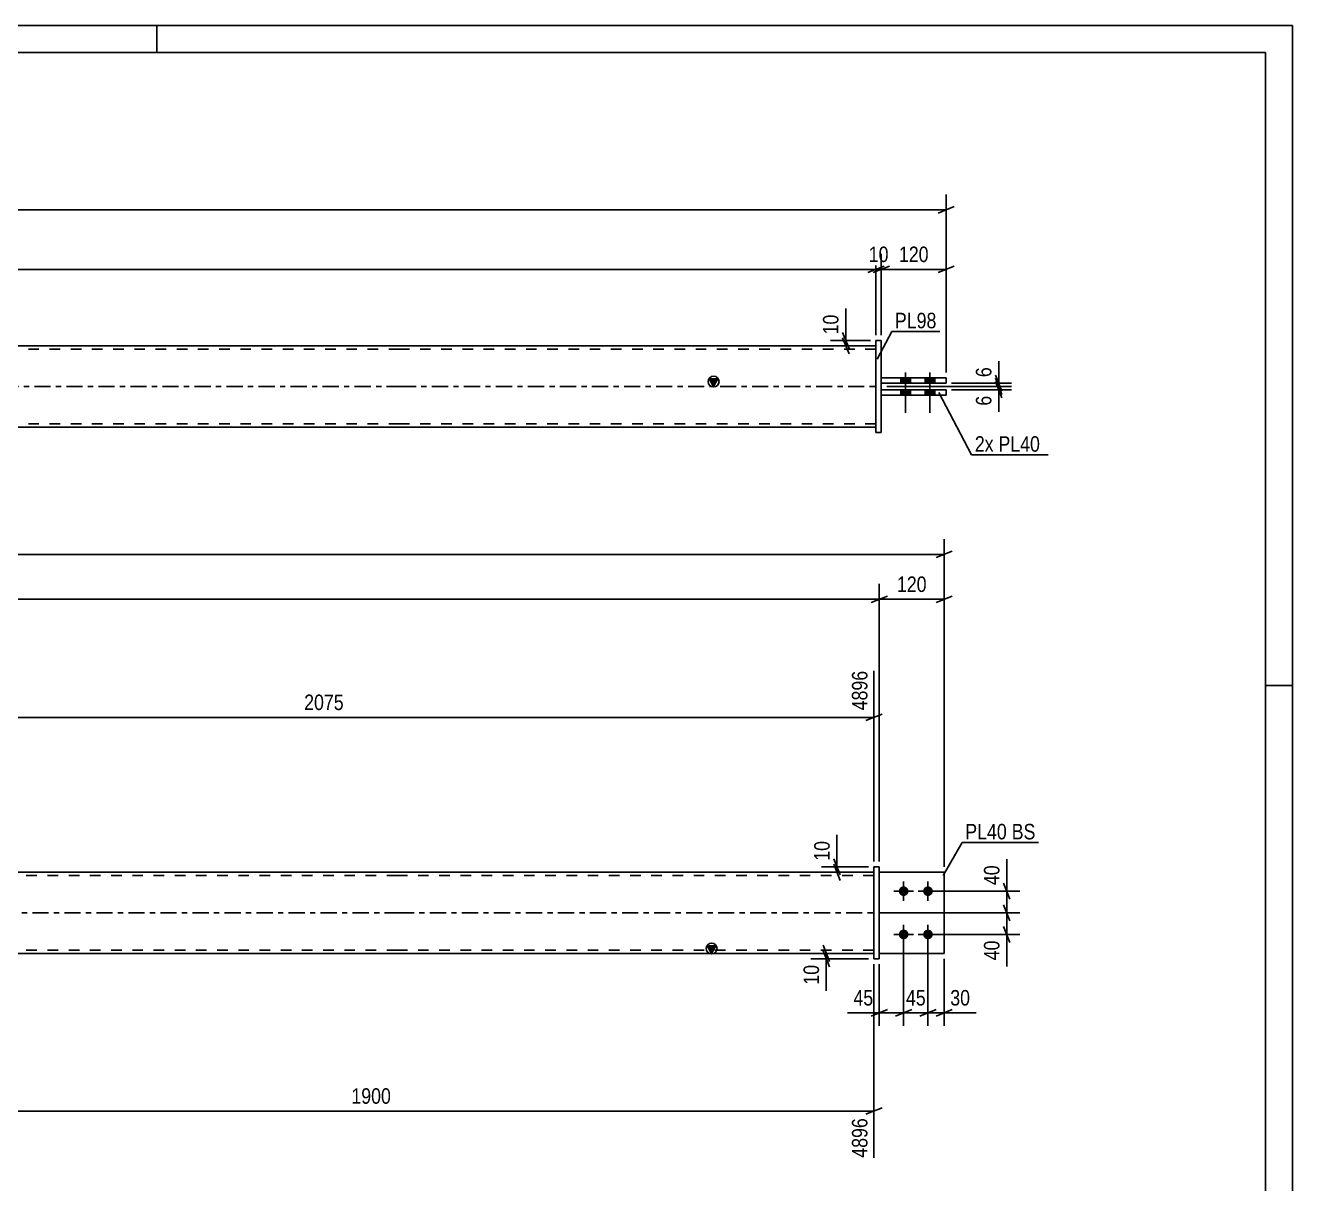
# Model space of a CAD drawing. Header units: millimetres. Extents: x 0 to 594, y 0 to 420.
# Drawn here: x 359.7 to 594, y 205.9 to 420 of the extents above; entities that cross this region are included whole.
import ezdxf

# ---------------------------------------------------------------- set-up
doc = ezdxf.new("R2010")
doc.units = ezdxf.units.MM
doc.linetypes.add('DXK_LINE_DOT2', pattern=[3.9198, 1.9599, -1.9599])
doc.linetypes.add('DXK_LINE_DOT3', pattern=[5.9187, 2.979, -0.9799, 0.9799, -0.9799])
doc.styles.add('Arial Narrow', font='ARIALN.TTF', dxfattribs={"height": 0.2})

# ---------------------------------------------------------------- blocks, each defined once
blk = doc.blocks.new('Unknown-580873990-1130')
at = {"color": 5, "linetype": 'Continuous'}
for p, q in [((594, 420), (0, 420)), ((384, 415), (384, 420)), ((594, 0), (594, 420)), ((589, 415), (5, 415)), ((589, 5), (589, 415)), ((594, 298), (589, 298))]:
    blk.add_line(p, q, dxfattribs=at)
blk = doc.blocks.new('Part-580873990-1695 - 1673')
at = {"color": 2, "linetype": 'Continuous'}
for p, q in [((529.58, 263.45), (517.58, 263.45)), ((529.58, 263.45), (529.58, 263.45)), ((529.58, 263.45), (529.58, 248.45)), ((517.58, 248.45), (529.58, 248.45))]:
    blk.add_line(p, q, dxfattribs=at)
at = {"color": 7, "linetype": 'DXK_LINE_DOT2'}
for p, q in [((517.58, 263.45), (529.58, 263.45)), ((517.58, 263.45), (517.58, 263.45)), ((517.58, 263.45), (517.58, 248.45)), ((517.58, 248.45), (529.58, 248.45))]:
    blk.add_line(p, q, dxfattribs=at)
blk = doc.blocks.new('Part-580873990-1700 - 1673')
at = {"linetype": 'Continuous'}
blk.add_hatch(color=2, dxfattribs=at).paths.add_polyline_path([(486.58, 248.45), (485.78, 249.85), (487.38, 249.85)])
at = {"color": 2, "linetype": 'Continuous'}
for p, q in [((428.48, 263.45), (189.38, 263.45)), ((516.58, 263.45), (428.58, 263.45)), ((189.38, 248.45), (428.48, 248.45)), ((428.58, 248.45), (516.58, 248.45)), ((486.58, 248.45), (485.78, 249.85)), ((485.78, 249.85), (487.38, 249.85)), ((487.38, 249.85), (486.58, 248.45))]:
    blk.add_line(p, q, dxfattribs=at)
at = {"color": 7, "linetype": 'DXK_LINE_DOT2'}
for p, q in [((428.48, 262.85), (189.38, 262.85)), ((516.58, 262.85), (428.58, 262.85)), ((516.58, 263.45), (516.58, 248.45)), ((428.48, 249.05), (189.38, 249.05)), ((516.58, 249.05), (428.58, 249.05))]:
    blk.add_line(p, q, dxfattribs=at)
at = {"color": 7, "linetype": 'DXK_LINE_DOT3'}
for p, q in [((189.38, 255.95), (428.48, 255.95)), ((428.58, 255.95), (516.58, 255.95))]:
    blk.add_line(p, q, dxfattribs=at)
at = {"color": 2, "linetype": 'Continuous'}
blk.add_circle((486.58, 249.35), 1, dxfattribs=at)
blk = doc.blocks.new('Part-580873990-1685 - 1673')
at = {"color": 2, "linetype": 'Continuous'}
for p, q in [((516.58, 264.45), (517.58, 264.45)), ((516.58, 247.45), (516.58, 264.45)), ((517.58, 264.45), (517.58, 247.45)), ((516.58, 247.45), (516.58, 247.45)), ((516.58, 247.45), (516.58, 247.45)), ((516.58, 247.45), (517.58, 247.45)), ((516.58, 247.45), (517.58, 247.45))]:
    blk.add_line(p, q, dxfattribs=at)
at = {"color": 7, "linetype": 'DXK_LINE_DOT2'}
blk.add_line((516.58, 264.45), (517.58, 264.45), dxfattribs=at)
blk = doc.blocks.new('Part-580873990-1690 - 1673')
at = {"color": 7, "linetype": 'DXK_LINE_DOT2'}
for p, q in [((517.58, 263.45), (529.58, 263.45)), ((529.58, 263.45), (517.58, 263.45)), ((517.58, 263.45), (517.58, 263.45)), ((517.58, 263.45), (517.58, 248.45)), ((529.58, 263.45), (529.58, 263.45)), ((529.58, 263.45), (529.58, 248.45)), ((517.58, 248.45), (529.58, 248.45)), ((517.58, 248.45), (529.58, 248.45))]:
    blk.add_line(p, q, dxfattribs=at)
blk = doc.blocks.new('Bolt-580873990-1710 - 1673')
at = {"linetype": 'Continuous'}
for points in [[(522.08, 260.85), (522.27, 260.83), (522.44, 260.77), (522.61, 260.68), (522.75, 260.55), (522.86, 260.4), (522.93, 260.23), (522.97, 260.04), (522.97, 259.85), (522.93, 259.67), (522.86, 259.5), (522.75, 259.35), (522.61, 259.22), (522.44, 259.13), (522.27, 259.07), (522.08, 259.05), (521.89, 259.07), (521.71, 259.13), (521.55, 259.22), (521.41, 259.35), (521.3, 259.5), (521.22, 259.67), (521.18, 259.85), (521.18, 260.04), (521.22, 260.23), (521.3, 260.4), (521.41, 260.55), (521.55, 260.68), (521.71, 260.77), (521.89, 260.83)], [(526.58, 260.85), (526.77, 260.83), (526.94, 260.77), (527.11, 260.68), (527.25, 260.55), (527.36, 260.4), (527.43, 260.23), (527.47, 260.04), (527.47, 259.85), (527.43, 259.67), (527.36, 259.5), (527.25, 259.35), (527.11, 259.22), (526.94, 259.13), (526.77, 259.07), (526.58, 259.05), (526.39, 259.07), (526.21, 259.13), (526.05, 259.22), (525.91, 259.35), (525.8, 259.5), (525.72, 259.67), (525.68, 259.85), (525.68, 260.04), (525.72, 260.23), (525.8, 260.4), (525.91, 260.55), (526.05, 260.68), (526.21, 260.77), (526.39, 260.83)], [(522.08, 252.85), (522.27, 252.83), (522.44, 252.77), (522.61, 252.68), (522.75, 252.55), (522.86, 252.4), (522.93, 252.23), (522.97, 252.04), (522.97, 251.85), (522.93, 251.67), (522.86, 251.5), (522.75, 251.35), (522.61, 251.22), (522.44, 251.13), (522.27, 251.07), (522.08, 251.05), (521.89, 251.07), (521.71, 251.13), (521.55, 251.22), (521.41, 251.35), (521.3, 251.5), (521.22, 251.67), (521.18, 251.85), (521.18, 252.04), (521.22, 252.23), (521.3, 252.4), (521.41, 252.55), (521.55, 252.68), (521.71, 252.77), (521.89, 252.83)], [(526.58, 252.85), (526.77, 252.83), (526.94, 252.77), (527.11, 252.68), (527.25, 252.55), (527.36, 252.4), (527.43, 252.23), (527.47, 252.04), (527.47, 251.85), (527.43, 251.67), (527.36, 251.5), (527.25, 251.35), (527.11, 251.22), (526.94, 251.13), (526.77, 251.07), (526.58, 251.05), (526.39, 251.07), (526.21, 251.13), (526.05, 251.22), (525.91, 251.35), (525.8, 251.5), (525.72, 251.67), (525.68, 251.85), (525.68, 252.04), (525.72, 252.23), (525.8, 252.4), (525.91, 252.55), (526.05, 252.68), (526.21, 252.77), (526.39, 252.83)]]:
    blk.add_hatch(color=1, dxfattribs=at).paths.add_polyline_path(points)
at = {"color": 1, "linetype": 'Continuous'}
for p, q in [((522.08, 261.75), (522.08, 258.15)), ((526.58, 261.75), (526.58, 258.15)), ((520.28, 259.95), (523.88, 259.95)), ((524.78, 259.95), (528.38, 259.95)), ((522.08, 253.75), (522.08, 250.15)), ((526.58, 253.75), (526.58, 250.15)), ((520.28, 251.95), (523.88, 251.95)), ((524.78, 251.95), (528.38, 251.95))]:
    blk.add_line(p, q, dxfattribs=at)
blk = doc.blocks.new('Bolt-580873990-1371 - 1367')
at = {"linetype": 'Continuous'}
for points in [[(523.35, 354.85), (521.55, 354.85), (521.55, 353.85), (523.35, 353.85)], [(523.35, 354.85), (521.55, 354.85), (521.55, 353.85), (523.35, 353.85)], [(527.85, 354.85), (526.05, 354.85), (526.05, 353.85), (527.85, 353.85)], [(527.85, 354.85), (526.05, 354.85), (526.05, 353.85), (527.85, 353.85)], [(523.35, 352.65), (521.55, 352.65), (521.55, 351.65), (523.35, 351.65)], [(523.35, 352.65), (521.55, 352.65), (521.55, 351.65), (523.35, 351.65)], [(527.85, 352.65), (526.05, 352.65), (526.05, 351.65), (527.85, 351.65)], [(527.85, 352.65), (526.05, 352.65), (526.05, 351.65), (527.85, 351.65)]]:
    blk.add_hatch(color=1, dxfattribs=at).paths.add_polyline_path(points)
at = {"color": 1, "linetype": 'Continuous'}
for p, q in [((521.55, 354.85), (521.55, 353.85)), ((521.55, 354.85), (521.55, 353.85)), ((522.45, 355.85), (522.45, 348.35)), ((522.45, 355.85), (522.45, 348.35)), ((523.35, 354.85), (523.35, 353.85)), ((523.35, 354.85), (523.35, 353.85)), ((526.05, 354.85), (526.05, 353.85)), ((526.05, 354.85), (526.05, 353.85)), ((526.95, 355.85), (526.95, 348.35)), ((526.95, 355.85), (526.95, 348.35)), ((527.85, 354.85), (527.85, 353.85)), ((527.85, 354.85), (527.85, 353.85)), ((521.55, 352.65), (521.55, 351.65)), ((521.55, 352.65), (521.55, 351.65)), ((523.35, 352.65), (523.35, 351.65)), ((523.35, 352.65), (523.35, 351.65)), ((526.05, 352.65), (526.05, 351.65)), ((526.05, 352.65), (526.05, 351.65)), ((527.85, 352.65), (527.85, 351.65)), ((527.85, 352.65), (527.85, 351.65))]:
    blk.add_line(p, q, dxfattribs=at)
blk = doc.blocks.new('Part-580873990-1456 - 1367')
at = {"linetype": 'Continuous'}
blk.add_hatch(color=2, dxfattribs=at).paths.add_polyline_path([(486.95, 353.25), (486.15, 354.65), (487.75, 354.65)])
at = {"color": 2, "linetype": 'Continuous'}
for p, q in [((428.85, 360.75), (189.75, 360.75)), ((516.95, 360.75), (428.95, 360.75)), ((486.95, 353.25), (486.15, 354.65)), ((486.15, 354.65), (487.75, 354.65)), ((487.75, 354.65), (486.95, 353.25)), ((428.85, 345.75), (189.75, 345.75)), ((516.95, 345.75), (428.95, 345.75))]:
    blk.add_line(p, q, dxfattribs=at)
at = {"color": 7, "linetype": 'DXK_LINE_DOT2'}
for p, q in [((428.85, 360.15), (189.75, 360.15)), ((516.95, 360.15), (428.95, 360.15)), ((516.95, 360.75), (516.95, 345.75)), ((428.85, 346.35), (189.75, 346.35)), ((516.95, 346.35), (428.95, 346.35))]:
    blk.add_line(p, q, dxfattribs=at)
at = {"color": 7, "linetype": 'DXK_LINE_DOT3'}
for p, q in [((189.75, 353.25), (428.85, 353.25)), ((428.95, 353.25), (516.95, 353.25))]:
    blk.add_line(p, q, dxfattribs=at)
at = {"color": 2, "linetype": 'Continuous'}
blk.add_circle((486.95, 354.15), 1, dxfattribs=at)
blk = doc.blocks.new('Part-580873990-1461 - 1367')
at = {"color": 2, "linetype": 'Continuous'}
for p, q in [((529.95, 352.65), (517.95, 352.65)), ((517.95, 351.65), (529.95, 351.65)), ((517.95, 351.65), (529.95, 351.65)), ((529.95, 351.65), (529.95, 352.65))]:
    blk.add_line(p, q, dxfattribs=at)
at = {"color": 7, "linetype": 'DXK_LINE_DOT2'}
for p, q in [((517.95, 352.65), (517.95, 351.65)), ((529.95, 352.65), (517.95, 352.65)), ((529.95, 351.65), (529.95, 351.65)), ((529.95, 351.65), (529.95, 351.65))]:
    blk.add_line(p, q, dxfattribs=at)
blk = doc.blocks.new('Part-580873990-1433 - 1367')
at = {"color": 2, "linetype": 'Continuous'}
for p, q in [((516.95, 344.75), (516.95, 361.75)), ((516.95, 361.75), (517.95, 361.75)), ((517.95, 344.75), (517.95, 361.75)), ((516.95, 344.75), (517.95, 344.75)), ((516.95, 344.75), (516.95, 344.75)), ((516.95, 344.75), (516.95, 344.75)), ((516.95, 344.75), (517.95, 344.75)), ((517.95, 344.75), (517.95, 344.75)), ((517.95, 344.75), (517.95, 344.75))]:
    blk.add_line(p, q, dxfattribs=at)
at = {"color": 7, "linetype": 'DXK_LINE_DOT2'}
for q in [(516.95, 361.75), (517.95, 361.75)]:
    blk.add_line((516.95, 361.75), q, dxfattribs=at)
blk = doc.blocks.new('Part-580873990-1466 - 1367')
at = {"color": 2, "linetype": 'Continuous'}
for p, q in [((529.95, 354.85), (517.95, 354.85)), ((517.95, 353.85), (529.95, 353.85)), ((517.95, 353.85), (529.95, 353.85)), ((529.95, 353.85), (529.95, 354.85))]:
    blk.add_line(p, q, dxfattribs=at)
at = {"color": 7, "linetype": 'DXK_LINE_DOT2'}
for p, q in [((517.95, 354.85), (517.95, 353.85)), ((529.95, 354.85), (517.95, 354.85)), ((529.95, 353.85), (529.95, 353.85)), ((529.95, 353.85), (529.95, 353.85))]:
    blk.add_line(p, q, dxfattribs=at)
blk = doc.blocks.new('StraightDimension-580873990-1936 - 1673')
at = {"color": 7, "linetype": 'Continuous'}
for p, q in [((515.58, 248.45), (504.93, 248.45)), ((507.18, 249.95), (508.38, 246.95)), ((508.38, 245.95), (507.18, 248.95)), ((507.78, 247.45), (507.78, 248.45)), ((515.58, 247.45), (504.93, 247.45))]:
    blk.add_line(p, q, dxfattribs=at)
at = {"color": 0}
blk.add_wipeout([(507.03, 246.92), (502.83, 246.92), (502.83, 242.07), (507.03, 242.07)], dxfattribs=at)
at = {"color": 7, "linetype": 'Continuous'}
blk.add_line((507.78, 247.45), (507.78, 241.54), dxfattribs=at)
blk.add_line((507.78, 247.45), (507.78, 241.54), dxfattribs=at)
at = {"color": 3, "style": 'Arial Narrow'}
blk.add_text('10', height=2.863, rotation=90.0002, dxfattribs=at).set_placement((506.43, 242.67))
blk = doc.blocks.new('StraightDimension-580873990-1955 - 1673')
at = {"color": 7, "linetype": 'Continuous'}
for p, q in [((522.08, 250.95), (522.08, 235.06)), ((526.58, 250.95), (526.58, 235.06)), ((520.58, 236.86), (523.58, 238.06)), ((522.08, 237.46), (526.58, 237.46)), ((528.08, 238.06), (525.08, 236.86))]:
    blk.add_line(p, q, dxfattribs=at)
at = {"color": 0}
blk.add_wipeout([(526.76, 238.21), (526.76, 242.41), (521.9, 242.41), (521.9, 238.21)], dxfattribs=at)
at = {"color": 3, "style": 'Arial Narrow'}
blk.add_text('45', height=2.863, dxfattribs=at).set_placement((522.5, 238.81))
blk = doc.blocks.new('StraightDimension-580873990-2017 - 1673')
at = {"color": 7, "linetype": 'Continuous'}
for p, q in [((517.58, 255.95), (543.54, 255.95)), ((540.54, 257.45), (541.74, 254.45)), ((541.14, 251.95), (541.14, 255.95)), ((541.74, 250.45), (540.54, 253.45)), ((527.58, 251.95), (543.54, 251.95))]:
    blk.add_line(p, q, dxfattribs=at)
at = {"color": 0}
blk.add_wipeout([(540.39, 251.42), (536.19, 251.42), (536.19, 246.57), (540.39, 246.57)], dxfattribs=at)
at = {"color": 7, "linetype": 'Continuous'}
blk.add_line((541.14, 251.95), (541.14, 246.04), dxfattribs=at)
blk.add_line((541.14, 251.95), (541.14, 246.04), dxfattribs=at)
at = {"color": 3, "style": 'Arial Narrow'}
blk.add_text('40', height=2.863, rotation=90.0002, dxfattribs=at).set_placement((539.79, 247.17))
blk = doc.blocks.new('StraightDimension-580873990-2031 - 1673')
at = {"color": 7, "linetype": 'Continuous'}
for p, q in [((509.15, 265.95), (510.35, 262.95)), ((510.35, 261.95), (509.15, 264.95)), ((515.58, 264.45), (506.9, 264.45)), ((515.58, 263.45), (506.9, 263.45)), ((509.75, 263.45), (509.75, 264.45))]:
    blk.add_line(p, q, dxfattribs=at)
at = {"color": 0}
blk.add_wipeout([(509, 269.83), (504.8, 269.83), (504.8, 264.97), (509, 264.97)], dxfattribs=at)
at = {"color": 7, "linetype": 'Continuous'}
blk.add_line((509.75, 264.45), (509.75, 270.36), dxfattribs=at)
blk.add_line((509.75, 264.45), (509.75, 270.36), dxfattribs=at)
at = {"color": 3, "style": 'Arial Narrow'}
blk.add_text('10', height=2.863, rotation=90.0002, dxfattribs=at).set_placement((508.4, 265.57))
blk = doc.blocks.new('StraightDimension-580873990-1760 - 1673')
at = {"color": 7, "linetype": 'Continuous'}
for p, q in [((313.24, 264.45), (313.24, 300.7)), ((516.58, 265.45), (516.58, 300.7)), ((314.74, 292.68), (311.74, 291.48)), ((313.24, 292.08), (516.58, 292.08)), ((515.08, 291.48), (518.08, 292.68))]:
    blk.add_line(p, q, dxfattribs=at)
at = {"color": 0, "linetype": 'Continuous'}
blk.add_wipeout([(515.98, 301.3), (511.78, 301.3), (511.78, 292.78), (515.98, 292.78)], dxfattribs=at)
at = {"color": 0}
blk.add_wipeout([(419.17, 292.83), (419.17, 297.03), (410.65, 297.03), (410.65, 292.83)], dxfattribs=at)
at = {"color": 3, "linetype": 'Continuous', "style": 'Arial Narrow'}
blk.add_text('4896', height=2.863, rotation=90.0002, dxfattribs=at).set_placement((515.38, 293.38))
at = {"color": 3, "style": 'Arial Narrow'}
blk.add_text('2075', height=2.863, dxfattribs=at).set_placement((411.25, 293.43))
blk = doc.blocks.new('StraightDimension-580873990-2050 - 1673')
at = {"color": 7, "linetype": 'Continuous'}
for p, q in [((517.58, 265.45), (517.58, 316.76)), ((516.08, 313.31), (519.08, 314.51)), ((100.28, 313.91), (517.58, 313.91))]:
    blk.add_line(p, q, dxfattribs=at)
blk = doc.blocks.new('StraightDimension-580873990-2040 - 1673')
at = {"color": 7, "linetype": 'Continuous'}
for p, q in [((517.58, 265.45), (517.58, 316.76)), ((529.58, 264.45), (529.58, 316.76)), ((516.08, 313.31), (519.08, 314.51)), ((531.08, 314.51), (528.08, 313.31)), ((517.58, 313.91), (529.58, 313.91))]:
    blk.add_line(p, q, dxfattribs=at)
at = {"color": 0}
blk.add_wipeout([(526.92, 314.66), (526.92, 318.86), (520.24, 318.86), (520.24, 314.66)], dxfattribs=at)
at = {"color": 3, "style": 'Arial Narrow'}
blk.add_text('120', height=2.863, dxfattribs=at).set_placement((520.84, 315.26))
blk = doc.blocks.new('StraightDimension-580873990-1945 - 1673')
at = {"color": 7, "linetype": 'Continuous'}
for p, q in [((522.08, 250.95), (522.08, 235.06)), ((517.58, 246.45), (517.58, 235.06)), ((516.08, 236.86), (519.08, 238.06)), ((517.58, 237.46), (522.08, 237.46)), ((523.58, 238.06), (520.58, 236.86))]:
    blk.add_line(p, q, dxfattribs=at)
at = {"color": 0}
blk.add_wipeout([(517.05, 238.21), (517.05, 242.41), (512.2, 242.41), (512.2, 238.21)], dxfattribs=at)
at = {"color": 7, "linetype": 'Continuous'}
blk.add_line((517.58, 237.46), (511.67, 237.46), dxfattribs=at)
blk.add_line((517.58, 237.46), (511.67, 237.46), dxfattribs=at)
at = {"color": 3, "style": 'Arial Narrow'}
blk.add_text('45', height=2.863, dxfattribs=at).set_placement((512.8, 238.81))
blk = doc.blocks.new('StraightDimension-580873990-1746 - 1673')
at = {"color": 7, "linetype": 'Continuous'}
for p, q in [((529.58, 264.45), (529.58, 325.05)), ((88.28, 322.2), (529.58, 322.2)), ((528.08, 321.6), (531.08, 322.8))]:
    blk.add_line(p, q, dxfattribs=at)
blk = doc.blocks.new('StraightDimension-580873990-1838 - 1673')
at = {"color": 7, "linetype": 'Continuous'}
for p, q in [((330.69, 247.45), (330.69, 210.68)), ((516.58, 246.45), (516.58, 210.68)), ((332.19, 219.9), (329.19, 218.7)), ((330.69, 219.3), (516.58, 219.3)), ((515.08, 218.7), (518.08, 219.9))]:
    blk.add_line(p, q, dxfattribs=at)
at = {"color": 0}
blk.add_wipeout([(427.89, 220.05), (427.89, 224.25), (419.38, 224.25), (419.38, 220.05)], dxfattribs=at)
at = {"color": 0, "linetype": 'Continuous'}
blk.add_wipeout([(515.98, 218.6), (511.78, 218.6), (511.78, 210.08), (515.98, 210.08)], dxfattribs=at)
at = {"color": 3, "style": 'Arial Narrow'}
blk.add_text('1900', height=2.863, dxfattribs=at).set_placement((419.98, 220.65))
at = {"color": 3, "linetype": 'Continuous', "style": 'Arial Narrow'}
blk.add_text('4896', height=2.863, rotation=90.0002, dxfattribs=at).set_placement((515.38, 210.68))
blk = doc.blocks.new('StraightDimension-580873990-1965 - 1673')
at = {"color": 7, "linetype": 'Continuous'}
for p, q in [((526.58, 250.95), (526.58, 235.06)), ((529.58, 247.45), (529.58, 235.06)), ((525.08, 236.86), (528.08, 238.06)), ((526.58, 237.46), (529.58, 237.46)), ((531.08, 238.06), (528.08, 236.86))]:
    blk.add_line(p, q, dxfattribs=at)
at = {"color": 0}
blk.add_wipeout([(534.96, 238.21), (534.96, 242.41), (530.1, 242.41), (530.1, 238.21)], dxfattribs=at)
at = {"color": 7, "linetype": 'Continuous'}
blk.add_line((529.58, 237.46), (535.48, 237.46), dxfattribs=at)
blk.add_line((529.58, 237.46), (535.48, 237.46), dxfattribs=at)
at = {"color": 3, "style": 'Arial Narrow'}
blk.add_text('30', height=2.863, dxfattribs=at).set_placement((530.7, 238.81))
blk = doc.blocks.new('StraightDimension-580873990-2004 - 1673')
at = {"color": 7, "linetype": 'Continuous'}
for p, q in [((540.54, 261.45), (541.74, 258.45)), ((527.58, 259.95), (543.54, 259.95)), ((541.14, 255.95), (541.14, 259.95)), ((517.58, 255.95), (543.54, 255.95)), ((541.74, 254.45), (540.54, 257.45))]:
    blk.add_line(p, q, dxfattribs=at)
at = {"color": 0}
blk.add_wipeout([(540.39, 265.33), (536.19, 265.33), (536.19, 260.47), (540.39, 260.47)], dxfattribs=at)
at = {"color": 7, "linetype": 'Continuous'}
blk.add_line((541.14, 259.95), (541.14, 265.85), dxfattribs=at)
blk.add_line((541.14, 259.95), (541.14, 265.85), dxfattribs=at)
at = {"color": 3, "style": 'Arial Narrow'}
blk.add_text('40', height=2.863, rotation=90.0002, dxfattribs=at).set_placement((539.79, 261.07))
blk = doc.blocks.new('StraightDimension-580873990-1545 - 1367')
at = {"color": 7, "linetype": 'Continuous'}
for p, q in [((529.95, 355.85), (529.95, 388.75)), ((88.65, 385.9), (529.95, 385.9)), ((528.45, 385.3), (531.45, 386.5))]:
    blk.add_line(p, q, dxfattribs=at)
blk = doc.blocks.new('StraightDimension-580873990-1576 - 1367')
at = {"color": 7, "linetype": 'Continuous'}
for p, q in [((516.95, 362.75), (516.95, 377.74)), ((101.65, 374.89), (516.95, 374.89)), ((515.45, 374.29), (518.45, 375.49))]:
    blk.add_line(p, q, dxfattribs=at)
blk = doc.blocks.new('StraightDimension-580873990-1586 - 1367')
at = {"color": 7, "linetype": 'Continuous'}
for p, q in [((516.95, 362.75), (516.95, 377.74)), ((517.95, 362.75), (517.95, 377.74)), ((515.45, 374.29), (518.45, 375.49)), ((519.45, 375.49), (516.45, 374.29)), ((516.95, 374.89), (517.95, 374.89))]:
    blk.add_line(p, q, dxfattribs=at)
at = {"color": 0}
blk.add_wipeout([(519.88, 375.64), (519.88, 379.84), (515.03, 379.84), (515.03, 375.64)], dxfattribs=at)
at = {"color": 3, "style": 'Arial Narrow'}
blk.add_text('10', height=2.863, dxfattribs=at).set_placement((515.63, 376.24))
blk = doc.blocks.new('StraightDimension-580873990-1596 - 1367')
at = {"color": 7, "linetype": 'Continuous'}
for p, q in [((517.95, 362.75), (517.95, 377.74)), ((529.95, 355.85), (529.95, 377.74)), ((516.45, 374.29), (519.45, 375.49)), ((517.95, 374.89), (529.95, 374.89)), ((531.45, 375.49), (528.45, 374.29))]:
    blk.add_line(p, q, dxfattribs=at)
at = {"color": 0}
blk.add_wipeout([(527.3, 375.64), (527.3, 379.84), (520.61, 379.84), (520.61, 375.64)], dxfattribs=at)
at = {"color": 3, "style": 'Arial Narrow'}
blk.add_text('120', height=2.863, dxfattribs=at).set_placement((521.21, 376.24))
blk = doc.blocks.new('StraightDimension-580873990-1607 - 1367')
at = {"color": 7, "linetype": 'Continuous'}
for p, q in [((510.78, 363.25), (511.98, 360.25)), ((515.95, 361.75), (508.53, 361.75)), ((511.98, 359.25), (510.78, 362.25)), ((511.38, 360.75), (511.38, 361.75)), ((515.95, 360.75), (508.53, 360.75))]:
    blk.add_line(p, q, dxfattribs=at)
at = {"color": 0}
blk.add_wipeout([(510.63, 367.13), (506.43, 367.13), (506.43, 362.27), (510.63, 362.27)], dxfattribs=at)
at = {"color": 7, "linetype": 'Continuous'}
blk.add_line((511.38, 361.75), (511.38, 367.65), dxfattribs=at)
blk.add_line((511.38, 361.75), (511.38, 367.65), dxfattribs=at)
at = {"color": 3, "style": 'Arial Narrow'}
blk.add_text('10', height=2.863, rotation=90.0002, dxfattribs=at).set_placement((510.03, 362.87))
blk = doc.blocks.new('StraightDimension-580873990-1618 - 1367')
at = {"color": 7, "linetype": 'Continuous'}
for p, q in [((539.05, 354.75), (540.25, 351.75)), ((540.25, 351.15), (539.05, 354.15)), ((518.95, 353.25), (542.05, 353.25)), ((530.95, 352.65), (542.05, 352.65)), ((539.65, 352.65), (539.65, 353.25))]:
    blk.add_line(p, q, dxfattribs=at)
at = {"color": 0}
blk.add_wipeout([(538.9, 352.12), (534.7, 352.12), (534.7, 349.1), (538.9, 349.1)], dxfattribs=at)
at = {"color": 7, "linetype": 'Continuous'}
blk.add_line((539.65, 352.65), (539.65, 348.57), dxfattribs=at)
blk.add_line((539.65, 352.65), (539.65, 348.57), dxfattribs=at)
at = {"color": 3, "style": 'Arial Narrow'}
blk.add_text('6', height=2.86, rotation=90.0002, dxfattribs=at).set_placement((538.3, 349.7))
blk = doc.blocks.new('StraightDimension-580873990-1627 - 1367')
at = {"color": 7, "linetype": 'Continuous'}
for p, q in [((530.95, 353.85), (542.05, 353.85)), ((539.05, 355.35), (540.25, 352.35)), ((540.25, 351.75), (539.05, 354.75)), ((539.65, 353.25), (539.65, 353.85)), ((518.95, 353.25), (542.05, 353.25))]:
    blk.add_line(p, q, dxfattribs=at)
at = {"color": 0}
blk.add_wipeout([(538.9, 357.4), (534.7, 357.4), (534.7, 354.37), (538.9, 354.37)], dxfattribs=at)
at = {"color": 7, "linetype": 'Continuous'}
blk.add_line((539.65, 353.85), (539.65, 357.93), dxfattribs=at)
blk.add_line((539.65, 353.85), (539.65, 357.93), dxfattribs=at)
at = {"color": 3, "style": 'Arial Narrow'}
blk.add_text('6', height=2.86, rotation=90.0002, dxfattribs=at).set_placement((538.3, 354.97))
blk = doc.blocks.new('MarkSet-580873990-2083 - 1673')
at = {"color": 0}
blk.add_wipeout([(541.16, 269.53), (541.16, 272.53), (533.48, 272.53), (533.48, 269.53)], dxfattribs=at)
blk.add_wipeout([(541.16, 269.53), (541.16, 272.53), (533.48, 272.53), (533.48, 269.53)], dxfattribs=at)
at = {"color": 30, "linetype": 'Continuous'}
blk.add_line((529.38, 262.87), (532.88, 268.93), dxfattribs=at)
at = {"color": 0}
blk.add_wipeout([(546.44, 269.53), (546.44, 272.53), (542.06, 272.53), (542.06, 269.53)], dxfattribs=at)
blk.add_wipeout([(546.44, 269.53), (546.44, 272.53), (542.06, 272.53), (542.06, 269.53)], dxfattribs=at)
at = {"color": 30, "linetype": 'Continuous'}
blk.add_line((532.88, 268.93), (547.04, 268.93), dxfattribs=at)
at = {"color": 3, "style": 'Arial Narrow'}
for s, p in [('PL40', (533.48, 269.53)), ('BS', (542.06, 269.53))]:
    blk.add_text(s, height=2.863, dxfattribs=at).set_placement(p)
blk = doc.blocks.new('MarkSet-580873990-1658 - 1367')
at = {"color": 0}
blk.add_wipeout([(538.71, 341.19), (538.71, 344.19), (535.24, 344.19), (535.24, 341.19)], dxfattribs=at)
blk.add_wipeout([(538.71, 341.19), (538.71, 344.19), (535.24, 344.19), (535.24, 341.19)], dxfattribs=at)
at = {"color": 30, "linetype": 'Continuous'}
blk.add_line((528.61, 352.16), (534.64, 340.59), dxfattribs=at)
at = {"color": 0}
blk.add_wipeout([(547.29, 341.19), (547.29, 344.19), (539.61, 344.19), (539.61, 341.19)], dxfattribs=at)
blk.add_wipeout([(547.29, 341.19), (547.29, 344.19), (539.61, 344.19), (539.61, 341.19)], dxfattribs=at)
at = {"color": 30, "linetype": 'Continuous'}
blk.add_line((534.64, 340.59), (548.79, 340.59), dxfattribs=at)
at = {"color": 3, "style": 'Arial Narrow'}
for s, p in [('2x', (535.24, 341.19)), ('PL40', (539.61, 341.19))]:
    blk.add_text(s, height=2.863, dxfattribs=at).set_placement(p)
blk = doc.blocks.new('Mark-580873990-1429 - 1367')
at = {"color": 0}
blk.add_wipeout([(528.15, 364), (528.15, 367), (520.47, 367), (520.47, 364)], dxfattribs=at)
blk.add_wipeout([(528.15, 364), (528.15, 367), (520.47, 367), (520.47, 364)], dxfattribs=at)
at = {"color": 30, "linetype": 'Continuous'}
for p, q in [((517.18, 358.32), (519.87, 363.4)), ((519.87, 363.4), (528.75, 363.4))]:
    blk.add_line(p, q, dxfattribs=at)
at = {"color": 3, "style": 'Arial Narrow'}
blk.add_text('PL98', height=2.863, dxfattribs=at).set_placement((520.47, 364))

msp = doc.modelspace()

# ---------------------------------------------------------------- block references
for name in ['Unknown-580873990-1130', 'Part-580873990-1433 - 1367', 'Part-580873990-1456 - 1367', 'Part-580873990-1466 - 1367', 'Bolt-580873990-1371 - 1367', 'Part-580873990-1461 - 1367', 'Part-580873990-1700 - 1673', 'Part-580873990-1685 - 1673', 'Part-580873990-1695 - 1673', 'Part-580873990-1690 - 1673', 'Bolt-580873990-1710 - 1673']:
    msp.add_blockref(name, (0, 0))

# ---------------------------------------------------------------- next in the draw order: block references
for name in ['StraightDimension-580873990-1545 - 1367', 'StraightDimension-580873990-2031 - 1673', 'StraightDimension-580873990-1955 - 1673', 'StraightDimension-580873990-1936 - 1673']:
    msp.add_blockref(name, (0, 0))

# ---------------------------------------------------------------- next in the draw order: block references
for name in ['StraightDimension-580873990-1576 - 1367', 'StraightDimension-580873990-1760 - 1673', 'StraightDimension-580873990-2017 - 1673']:
    msp.add_blockref(name, (0, 0))

# ---------------------------------------------------------------- next in the draw order: block references
for name in ['StraightDimension-580873990-1586 - 1367', 'StraightDimension-580873990-2050 - 1673', 'StraightDimension-580873990-1945 - 1673', 'StraightDimension-580873990-1965 - 1673']:
    msp.add_blockref(name, (0, 0))

# ---------------------------------------------------------------- next in the draw order: block references
for name in ['StraightDimension-580873990-1596 - 1367', 'StraightDimension-580873990-2040 - 1673', 'StraightDimension-580873990-1838 - 1673']:
    msp.add_blockref(name, (0, 0))

# ---------------------------------------------------------------- next in the draw order: block references
for name in ['StraightDimension-580873990-1607 - 1367', 'StraightDimension-580873990-1618 - 1367', 'StraightDimension-580873990-1746 - 1673']:
    msp.add_blockref(name, (0, 0))

# ---------------------------------------------------------------- next in the draw order: block references
for name in ['StraightDimension-580873990-1627 - 1367', 'StraightDimension-580873990-2004 - 1673']:
    msp.add_blockref(name, (0, 0))

# ---------------------------------------------------------------- next in the draw order: block references
for name in ['Mark-580873990-1429 - 1367', 'MarkSet-580873990-1658 - 1367', 'MarkSet-580873990-2083 - 1673']:
    msp.add_blockref(name, (0, 0))

doc.saveas('drawing.dxf')
